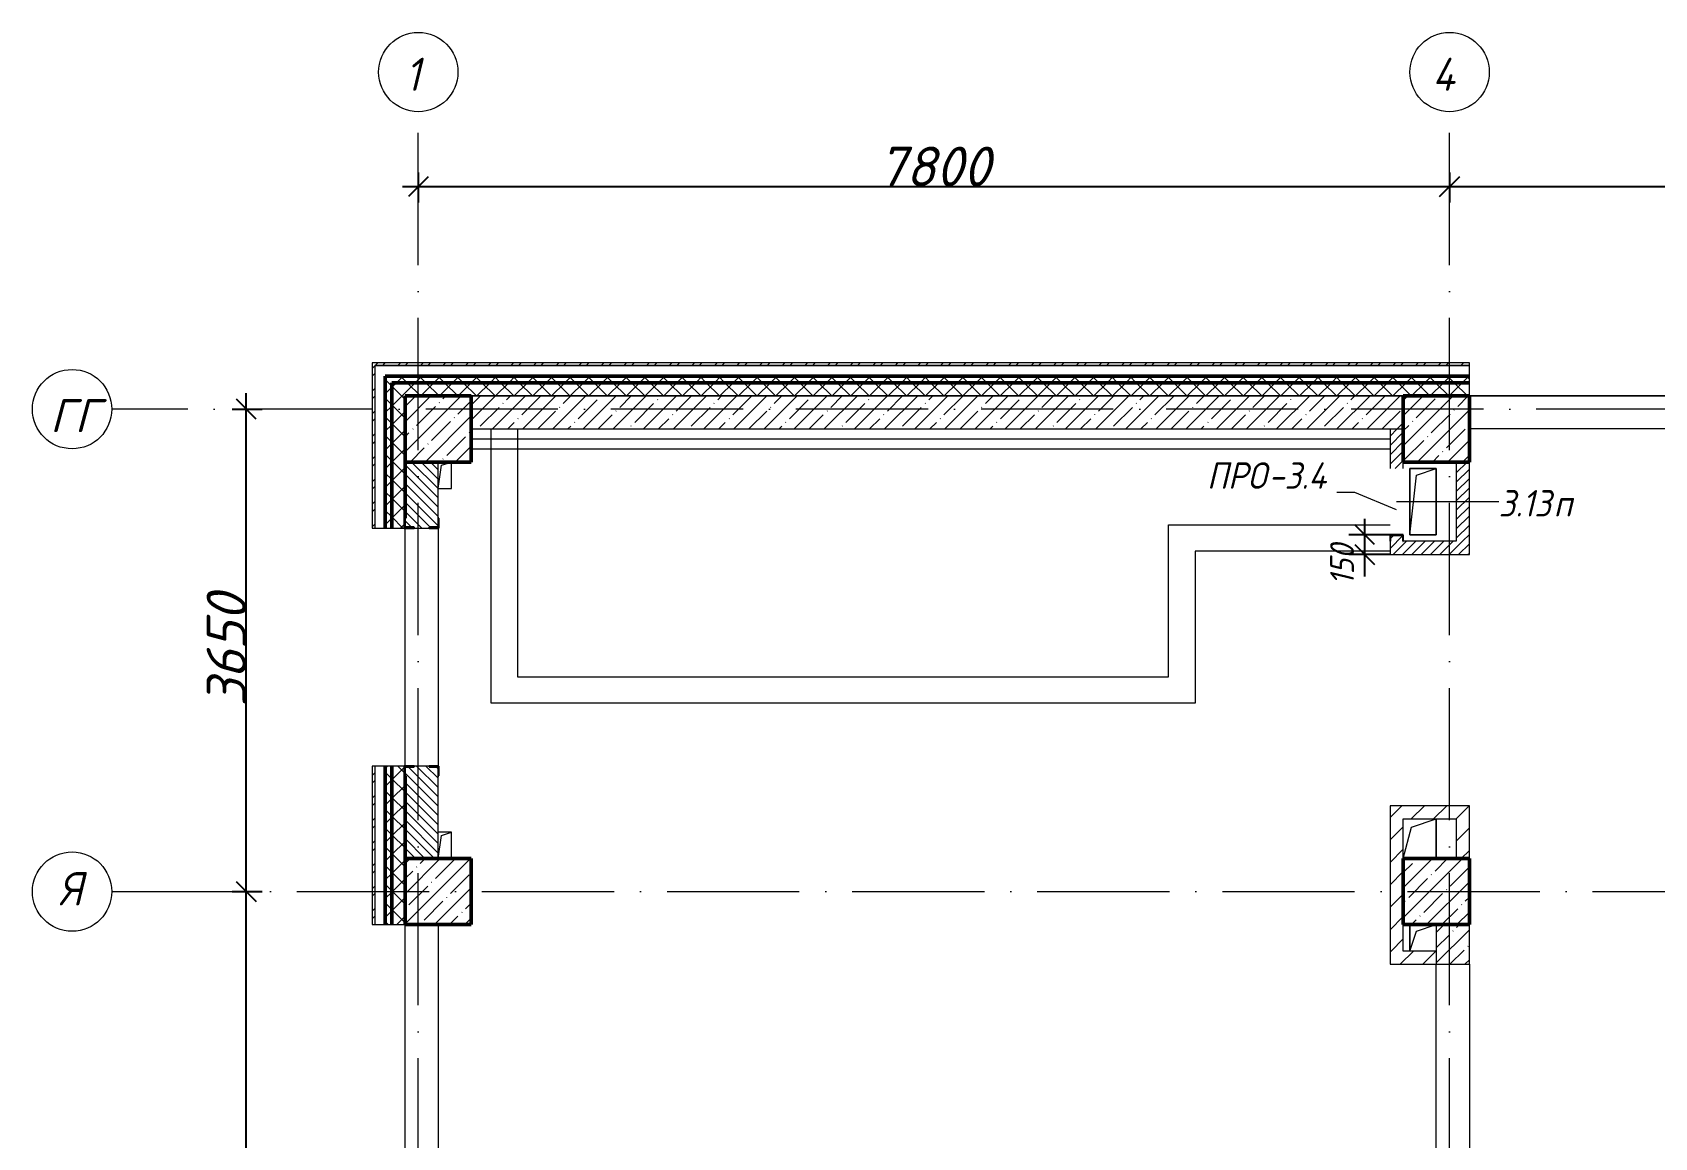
# Model space of a CAD drawing. Header units: millimetres. Extents: x -537608 to 253996, y -217170 to 186033.
# Drawn here: x -183954 to -171684, y 125304 to 133665 of the extents above; entities that cross this region are included whole.
import ezdxf

# ---------------------------------------------------------------- set-up
doc = ezdxf.new("R2010")
doc.units = ezdxf.units.MM
doc.linetypes.add('50_200_ШТРИХ_1Т_ш5_п1_п1_', pattern=[1400, 1000, -200, 0, -200])
for name, color, linetype, lineweight in [('A-____-____-DIMS', 7, 'Continuous', 9), ('A-DETL-____-OTLN-4', 7, 'Continuous', 18), ('A-FLOR-____-OTLN', 7, 'Continuous', 9), ('A-GENM-____-IDEN', 7, 'Continuous', 9), ('A-GENM-____-MCUT', 7, 'Continuous', 25), ('A-GENM-____-OTLN', 7, 'Continuous', 9), ('A-GENM-____-OTLN-1', 7, 'Continuous', 25), ('A-GLAZ-____-IDEN', 7, 'Continuous', 9), ('A-WALL-____-MCUT-1', 7, 'Continuous', 9), ('A-WALL-____-MCUT-2', 7, 'Continuous', 50), ('A-WALL-____-MCUT-3', 7, 'Continuous', 9), ('A-WALL-____-OTLN', 7, 'Continuous', 9), ('A-WALL-____-PATT-1', 7, 'Continuous', 9), ('A-WALL-FNSH-MCUT-1', 7, 'Continuous', 9), ('I-WALL-____-OTLN', 7, 'Continuous', 9), ('S-COLS-____-MCUT', 7, 'Continuous', 50), ('S-COLS-____-OTLN', 7, 'Continuous', 9), ('S-GRID-____-IDEN', 7, 'Continuous', 9), ('S-GRID-____-OTLN-1', 7, '50_200_ШТРИХ_1Т_ш5_п1_п1_', 9)]:
    doc.layers.add(name, color=color, linetype=linetype, lineweight=lineweight)
doc.styles.add('ISOCPEUR_I', font='isocpeui.ttf', dxfattribs={"height": 300})
doc.styles.add('ISOCPEUR_I_10', font='isocpeui.ttf', dxfattribs={"width": 0.9, "height": 180})
doc.styles.add('ISOCPEUR_I_9', font='isocpeui.ttf', dxfattribs={"width": 0.9, "height": 250})
doc.dimstyles.new('ISO-1_8_0_9К_СРЕДНИЙ_Кладочные_3', dxfattribs={"dimscale": 304.8, "dimtxt": 179.276612, "dimasz": 0.492126, "dimexe": 0.393701, "dimexo": 0, "dimgap": 0, "dimtad": 1, "dimdec": 3, "dimrnd": 0.001, "dimdsep": 46, "dimtxsty": 'ISOCPEUR_I_10', "dimblk1": 'OBLIQUE', "dimblk2": 'OBLIQUE', "dimsah": 1, "dimcen": 0.09, "dimdle": 0.393701, "dimazin": 0, "dimtfac": 1, "dimtdec": 4, "dimtix": 1, "dimtmove": 0, "dimatfit": 3, "dimfxl": 1, "dimtvp": 1, "dimtolj": 1, "dimtzin": 0, "dimarcsym": 2})
doc.dimstyles.new('ISO-2_5_0_9К_БОЛЬШОЙ_ОСИ', dxfattribs={"dimscale": 304.8, "dimtxt": 248.995294, "dimasz": 0.492126, "dimexe": 0.393701, "dimexo": 0, "dimgap": 0, "dimtad": 1, "dimdec": 0, "dimzin": 0, "dimdsep": 46, "dimtxsty": 'ISOCPEUR_I', "dimblk1": 'OBLIQUE', "dimblk2": 'OBLIQUE', "dimsah": 1, "dimcen": 0.09, "dimdle": 0.393701, "dimazin": 0, "dimtfac": 1, "dimtdec": 4, "dimtix": 1, "dimtmove": 0, "dimatfit": 3, "dimfxl": 1, "dimtvp": 1, "dimtolj": 1, "dimtzin": 0, "dimarcsym": 2})
pattern_1 = [(45, (-178684.97, 83184.24), (-70.71068, 70.71068), []), (135, (-178684.97, 83184.24), (-70.71068, -70.71068), [])]
pattern_2 = [(45, (-178684.97, 83184.237), (-35.35534, 35.35534), [])]
pattern_3 = [(45, (-178684.97, 83184.24), (-114.04925, 114.04925), []), (45, (-178570.92, 83184.24), (-114.04925, 114.04925), [201.612, -40.322, 3.353, -36.97])]
pattern_4 = [(45, (-178684.97, 83184.24), (-84.8528, 84.8528), [])]
pattern_5 = [(45, (-178684.97, 83184.24), (-85.53659, 85.53659), []), (45, (-178627.95, 83184.24), (-85.53659, 85.53659), [])]

# ---------------------------------------------------------------- blocks, each defined once
blk = doc.blocks.new('BSC_Колонна _Прямоугольная - 500х500-V45-АР1_План отверстий 3 этажа в осях 1-64_А-ГГ')
at = {"layer": 'S-COLS-____-OTLN'}
h = blk.add_hatch(dxfattribs=at)
h.set_pattern_fill('FP_82', color=256, style=0, pattern_type=2)
h.set_pattern_definition([(45, (2200, -47481.04), (-114.04925, 114.04925), []), (45, (2314.05, -47481.04), (-114.04925, 114.04925), [201.613, -40.323, 3.353, -36.97])])
h.paths.add_polyline_path([(-250, -250), (250, -250), (250, 250), (-250, 250)], flags=0)
at = {"layer": 'S-COLS-____-MCUT'}
for p, q in [((250, 250), (-250, 250)), ((-250, 250), (-250, -250)), ((250, -250), (250, 250)), ((-250, -250), (250, -250))]:
    blk.add_line(p, q, dxfattribs=at)
blk = doc.blocks.new('BSC_Колонна _Прямоугольная - 500х500-V46-АР1_План отверстий 3 этажа в осях 1-64_А-ГГ')
at = {"layer": 'S-COLS-____-OTLN'}
h = blk.add_hatch(dxfattribs=at)
h.set_pattern_fill('FP_83', color=256, style=0, pattern_type=2)
h.set_pattern_definition([(45, (-5350, -47481.04), (-114.04925, 114.04925), []), (45, (-5235.95, -47481.04), (-114.04925, 114.04925), [201.613, -40.323, 3.353, -36.97])])
h.paths.add_polyline_path([(-250, -250), (250, -250), (250, 250), (-250, 250)], flags=0)
at = {"layer": 'S-COLS-____-MCUT'}
for p, q in [((250, 250), (-250, 250)), ((-250, 250), (-250, -250)), ((250, -250), (250, 250)), ((-250, -250), (250, -250))]:
    blk.add_line(p, q, dxfattribs=at)
blk = doc.blocks.new('BSC_Колонна _Прямоугольная - 500х500-V55-АР1_План отверстий 3 этажа в осях 1-64_А-ГГ')
at = {"layer": 'S-COLS-____-OTLN'}
h = blk.add_hatch(dxfattribs=at)
h.set_pattern_fill('FP_92', color=256, style=0, pattern_type=2)
h.set_pattern_definition([(45, (2200, -43981.04), (-114.04925, 114.04925), []), (45, (2314.05, -43981.04), (-114.04925, 114.04925), [201.613, -40.323, 3.353, -36.97])])
h.paths.add_polyline_path([(-250, -250), (250, -250), (250, 250), (-250, 250), (-250, -245)], flags=0)
at = {"layer": 'S-COLS-____-MCUT'}
for p, q in [((250, 250), (-250, 250)), ((-250, 250), (-250, -250)), ((250, -250), (250, 250)), ((-250, -250), (250, -250))]:
    blk.add_line(p, q, dxfattribs=at)
blk = doc.blocks.new('BSC_Колонна _Прямоугольная - 500х500-V56-АР1_План отверстий 3 этажа в осях 1-64_А-ГГ')
at = {"layer": 'S-COLS-____-OTLN'}
h = blk.add_hatch(dxfattribs=at)
h.set_pattern_fill('FP_93', color=256, style=0, pattern_type=2)
h.set_pattern_definition([(45, (-5350, -43981.04), (-114.04925, 114.04925), []), (45, (-5235.95, -43981.04), (-114.04925, 114.04925), [201.613, -40.323, 3.353, -36.97])])
h.paths.add_polyline_path([(-250, -250), (250, -250), (250, 250), (-250, 250)], flags=0)
at = {"layer": 'S-COLS-____-MCUT'}
for p, q in [((250, 250), (-250, 250)), ((-250, 250), (-250, -250)), ((250, -250), (250, 250)), ((-250, -250), (250, -250))]:
    blk.add_line(p, q, dxfattribs=at)
blk = doc.blocks.new('Фахверк_СКБ_Уголок - 250_2700-27497298-АР1_План отверстий 3 этажа в осях 1-64_А-ГГ')
at = {"layer": 'A-GENM-____-MCUT'}
for p, q in [((200, 181), (125, 181)), ((125, 181), (125, 106)), ((131, 106), (131, 175)), ((131, 175), (200, 175)), ((200, 175), (200, 181)), ((125, 106), (131, 106)), ((131, -6), (125, -6)), ((125, -6), (125, -81)), ((125, -81), (200, -81)), ((131, -75), (131, -6)), ((200, -75), (131, -75)), ((200, -81), (200, -75))]:
    blk.add_line(p, q, dxfattribs=at)
blk = doc.blocks.new('154_Фахверк_СКБ_Швеллер - Тип_100_3960_зеркало-29769493-АР1_План отверстий 3 этажа в осях 1-64_А-ГГ')
at = {"layer": 'A-GENM-____-MCUT'}
for p, q in [((175, 50), (125, 50)), ((125, 50), (125, -50)), ((128, 47), (175, 47)), ((128, -47), (128, 47)), ((175, 47), (175, 50)), ((125, -50), (175, -50)), ((175, -47), (128, -47)), ((175, -50), (175, -47))]:
    blk.add_line(p, q, dxfattribs=at)
blk = doc.blocks.new('AR_Отверстие прямоугольное _в плите_ - AR_Отверстие прямоугольное _в плите_-V172-АР1_План отверстий 3 этажа в осях 1-64_А-ГГ')
at = {"layer": 'A-GENM-____-OTLN'}
for p, q in [((100, 250), (-100, 250)), ((-100, 250), (-100, -250)), ((-50, 200), (100, 250)), ((100, -250), (100, 250)), ((-100, -250), (-50, 200)), ((-100, -250), (100, -250))]:
    blk.add_line(p, q, dxfattribs=at)
blk = doc.blocks.new('AR_Отверстие прямоугольное _в плите_ - AR_Отверстие прямоугольное _в плите_-V185-АР1_План отверстий 3 этажа в осях 1-64_А-ГГ')
at = {"layer": 'A-GENM-____-OTLN'}
for p, q in [((50, 100), (-50, 100)), ((-50, -100), (-25, 75)), ((-25, 75), (50, 100)), ((50, -100), (50, 100))]:
    blk.add_line(p, q, dxfattribs=at)
blk = doc.blocks.new('AR_Отверстие прямоугольное _в плите_ - AR_Отверстие прямоугольное _в плите_-V200-АР1_План отверстий 3 этажа в осях 1-64_А-ГГ')
at = {"layer": 'A-GENM-____-OTLN'}
for p, q in [((-100, 100), (-100, -100)), ((-100, -100), (-50, 50)), ((-50, 50), (100, 100))]:
    blk.add_line(p, q, dxfattribs=at)
blk = doc.blocks.new('AR_Отверстие прямоугольное _в плите_ - AR_Отверстие прямоугольное _в плите_-V203-АР1_План отверстий 3 этажа в осях 1-64_А-ГГ')
at = {"layer": 'A-GENM-____-OTLN'}
for p, q in [((-63, 88), (125, 150)), ((125, -150), (125, 150)), ((-125, -150), (-63, 88))]:
    blk.add_line(p, q, dxfattribs=at)
blk = doc.blocks.new('AR_Отверстие прямоугольное _в плите_ - AR_Отверстие прямоугольное _в плите_-V213-АР1_План отверстий 3 этажа в осях 1-64_А-ГГ')
at = {"layer": 'A-GENM-____-OTLN'}
for p, q in [((-50, -100), (-25, 75)), ((-25, 75), (50, 100)), ((50, -100), (50, 100)), ((-50, -100), (50, -100))]:
    blk.add_line(p, q, dxfattribs=at)
blk = doc.blocks.new('Ось сетки - Круг_Ø6_00__ISO-2_5_0_9K_-25732049-АР1_План отверстий 3 этажа в осях 1-64_А-ГГ')
at = {"layer": 'S-GRID-____-IDEN'}
blk.add_circle((0, 0), 3, dxfattribs=at)
blk = doc.blocks.new('_Oblique')
at = {"color": 0, "linetype": 'ByBlock', "lineweight": -2}
blk.add_line((-0.5, -0.5), (0.5, 0.5), dxfattribs=at)
blk = doc.blocks.new('*D1113')
at = {"layer": 'A-____-____-DIMS', "color": 0, "lineweight": -2, "transparency": 16777216}
for p, q in [((-182336, 121545), (-182336, 127285)), ((-182442, 127165), (-182216, 127165)), ((-182442, 121665), (-182216, 121665))]:
    blk.add_line(p, q, dxfattribs=at)
at = {"layer": 'Defpoints', "color": 0, "transparency": 16777216}
for p in [(-182442, 127165), (-182336, 127165), (-182442, 121665)]:
    blk.add_point(p, dxfattribs=at)
at = {"layer": 'A-____-____-DIMS', "color": 0, "lineweight": -2, "transparency": 16777216, "xscale": 150, "yscale": 150, "zscale": 150}
for p, rotation in [((-182336, 127165), 90), ((-182336, 121665), 270)]:
    blk.add_blockref('_Oblique', p, dxfattribs=dict(at, rotation=rotation))
at = {"layer": 'A-____-____-DIMS', "color": 0, "transparency": 16777216, "insert": (-182486, 124415), "char_height": 300, "width": 758.48, "attachment_point": 5, "rotation": 90, "style": 'ISOCPEUR_I'}
blk.add_mtext('\\A1;5500', dxfattribs=at)
blk = doc.blocks.new('*D1114')
at = {"layer": 'A-____-____-DIMS', "color": 0, "lineweight": -2, "transparency": 16777216}
for p, q in [((-182336, 127045), (-182336, 130935)), ((-182442, 130815), (-182216, 130815)), ((-182442, 127165), (-182216, 127165))]:
    blk.add_line(p, q, dxfattribs=at)
at = {"layer": 'Defpoints', "color": 0, "transparency": 16777216}
for p in [(-182442, 130815), (-182336, 130815), (-182442, 127165)]:
    blk.add_point(p, dxfattribs=at)
at = {"layer": 'A-____-____-DIMS', "color": 0, "lineweight": -2, "transparency": 16777216, "xscale": 150, "yscale": 150, "zscale": 150}
for p, rotation in [((-182336, 130815), 90), ((-182336, 127165), 270)]:
    blk.add_blockref('_Oblique', p, dxfattribs=dict(at, rotation=rotation))
at = {"layer": 'A-____-____-DIMS', "color": 0, "transparency": 16777216, "insert": (-182486, 128990), "char_height": 300, "width": 758.48, "attachment_point": 5, "rotation": 90, "style": 'ISOCPEUR_I'}
blk.add_mtext('\\A1;3650', dxfattribs=at)
blk = doc.blocks.new('*D1089')
at = {"layer": 'A-____-____-DIMS', "color": 0, "lineweight": -2, "transparency": 16777216}
for p, q in [((-173877, 129985), (-173877, 129715)), ((-173657, 129865), (-173997, 129865)), ((-173685, 129715), (-173997, 129715)), ((-173877, 129715), (-173877, 129549))]:
    blk.add_line(p, q, dxfattribs=at)
at = {"layer": 'Defpoints', "color": 0, "transparency": 16777216}
for p in [(-173657, 129865), (-173877, 129715), (-173685, 129715)]:
    blk.add_point(p, dxfattribs=at)
at = {"layer": 'A-____-____-DIMS', "color": 0, "lineweight": -2, "transparency": 16777216, "xscale": 150, "yscale": 150, "zscale": 150}
for p, rotation in [((-173877, 129865), 90), ((-173877, 129715), 270)]:
    blk.add_blockref('_Oblique', p, dxfattribs=dict(at, rotation=rotation))
at = {"layer": 'A-____-____-DIMS', "color": 0, "transparency": 16777216, "insert": (-174138, 129484), "char_height": 180, "width": 368.21, "attachment_point": 1, "rotation": 90, "line_spacing_factor": 1.149209, "style": 'ISOCPEUR_I_10'}
blk.add_mtext('\\A1;150', dxfattribs=at)
blk = doc.blocks.new('*D1199')
at = {"layer": 'A-____-____-DIMS', "color": 0, "lineweight": -2, "transparency": 16777216}
for p, q in [((-181035, 132605), (-181035, 132379)), ((-173235, 132605), (-173235, 132379)), ((-181155, 132499), (-173115, 132499))]:
    blk.add_line(p, q, dxfattribs=at)
at = {"layer": 'Defpoints', "color": 0, "transparency": 16777216}
for p in [(-181035, 132605), (-173235, 132605), (-173235, 132499)]:
    blk.add_point(p, dxfattribs=at)
at = {"layer": 'A-____-____-DIMS', "color": 0, "lineweight": -2, "transparency": 16777216, "xscale": 150, "yscale": 150, "zscale": 150, "rotation": 180}
blk.add_blockref('_Oblique', (-181035, 132499), dxfattribs=at)
at = {"layer": 'A-____-____-DIMS', "color": 0, "lineweight": -2, "transparency": 16777216, "xscale": 150, "yscale": 150, "zscale": 150}
blk.add_blockref('_Oblique', (-173235, 132499), dxfattribs=at)
at = {"layer": 'A-____-____-DIMS', "color": 0, "transparency": 16777216, "insert": (-177135, 132651), "char_height": 300, "width": 758.48, "attachment_point": 5, "style": 'ISOCPEUR_I'}
blk.add_mtext('\\A1;7800', dxfattribs=at)
blk = doc.blocks.new('*D1200')
at = {"layer": 'A-____-____-DIMS', "color": 0, "lineweight": -2, "transparency": 16777216}
for p, q in [((-173235, 132605), (-173235, 132379)), ((-168835, 132605), (-168835, 132379)), ((-173355, 132499), (-168715, 132499))]:
    blk.add_line(p, q, dxfattribs=at)
at = {"layer": 'Defpoints', "color": 0, "transparency": 16777216}
for p in [(-173235, 132605), (-168835, 132605), (-168835, 132499)]:
    blk.add_point(p, dxfattribs=at)
at = {"layer": 'A-____-____-DIMS', "color": 0, "lineweight": -2, "transparency": 16777216, "xscale": 150, "yscale": 150, "zscale": 150, "rotation": 180}
blk.add_blockref('_Oblique', (-173235, 132499), dxfattribs=at)
at = {"layer": 'A-____-____-DIMS', "color": 0, "lineweight": -2, "transparency": 16777216, "xscale": 150, "yscale": 150, "zscale": 150}
blk.add_blockref('_Oblique', (-168835, 132499), dxfattribs=at)
at = {"layer": 'A-____-____-DIMS', "color": 0, "transparency": 16777216, "insert": (-171035, 132649), "char_height": 300, "width": 804.45, "attachment_point": 5, "style": 'ISOCPEUR_I'}
blk.add_mtext('\\A1;4400', dxfattribs=at)

msp = doc.modelspace()

# ---------------------------------------------------------------- hatches: boundary and pattern name
at = {"layer": 'A-WALL-____-PATT-1'}
h = msp.add_hatch(dxfattribs=at)
h.set_pattern_fill('FP_3', color=256, style=0, pattern_type=2)
h.set_pattern_definition(pattern_5)
h.paths.add_polyline_path([(-181364.9702, 115245.2788), (-181364.9702, 116265.2788), (-181384.9702, 116265.2788), (-181384.9702, 115245.2788)], flags=0)
h.paths.add_polyline_path([(-181384.9702, 118065.2788), (-181364.9702, 118065.2788), (-181364.9702, 119190.2788), (-181384.9702, 119190.2788), (-181384.9702, 118319.5052)], flags=0)
h.paths.add_polyline_path([(-181364.9702, 120990.2788), (-181364.9702, 122115.2788), (-181384.9702, 122115.2788), (-181384.9702, 120990.2788)], flags=0)
h.paths.add_polyline_path([(-181364.9702, 123915.2788), (-181364.9702, 125115.2788), (-181384.9702, 125115.2788), (-181384.9702, 123915.2788)], flags=0)
h.paths.add_polyline_path([(-181364.9702, 126915.2788), (-181364.9702, 128115.2788), (-181384.9702, 128115.2788), (-181384.9702, 126915.2788)], flags=0)
h.paths.add_polyline_path([(-181364.9702, 129915.2788), (-181364.9702, 131165.2788), (-181384.9702, 131165.2788), (-181384.9702, 129915.2788)], flags=0)
h = msp.add_hatch(dxfattribs=at)
h.set_pattern_fill('FP_3', color=256, style=0, pattern_type=2)
h.set_pattern_definition(pattern_5)
h.paths.add_polyline_path([(-154904.9702, 131145.2788), (-154904.9702, 131165.2788), (-163084.9702, 131165.2788), (-163084.9702, 131145.2788), (-157489.0756, 131145.2788)], flags=0)
h.paths.add_polyline_path([(-164084.9702, 131145.2788), (-164084.9702, 131165.2788), (-165284.9702, 131165.2788), (-165284.9702, 131145.2788), (-164558.9328, 131145.2788)], flags=0)
h.paths.add_polyline_path([(-167084.9702, 131145.2788), (-167084.9702, 131165.2788), (-171284.9702, 131165.2788), (-171284.9702, 131145.2788), (-168093.8614, 131145.2788)], flags=0)
h.paths.add_polyline_path([(-173084.9702, 131145.2788), (-173084.9702, 131165.2788), (-181364.9702, 131165.2788), (-181364.9702, 131145.2788), (-173396.2542, 131145.2788)], flags=0)
h = msp.add_hatch(dxfattribs=at)
h.set_pattern_fill('FP_1', color=256, style=0, pattern_type=2)
h.set_pattern_definition(pattern_1)
h.paths.add_polyline_path([(-181234.9702, 115415.2788), (-181234.9702, 116265.2788), (-181284.9702, 116265.2788), (-181284.9702, 115415.2788)], flags=0)
h.paths.add_polyline_path([(-181284.9702, 118065.2788), (-181234.9702, 118065.2788), (-181234.9702, 119190.2788), (-181284.9702, 119190.2788), (-181284.9702, 118319.5052)], flags=0)
h.paths.add_polyline_path([(-181234.9702, 120990.2788), (-181234.9702, 122115.2788), (-181284.9702, 122115.2788), (-181284.9702, 120990.2788)], flags=0)
h.paths.add_polyline_path([(-181284.9702, 123915.2788), (-181234.9702, 123915.2788), (-181234.9702, 125115.2788), (-181284.9702, 125115.2788)], flags=0)
h.paths.add_polyline_path([(-181234.9702, 126915.2788), (-181234.9702, 128115.2788), (-181284.9702, 128115.2788), (-181284.9702, 126915.2788)], flags=0)
h.paths.add_polyline_path([(-181234.9702, 129915.2788), (-181234.9702, 131065.2788), (-181284.9702, 131065.2788), (-181284.9702, 129915.2788)], flags=0)
h = msp.add_hatch(dxfattribs=at)
h.set_pattern_fill('FP_1', color=256, style=0, pattern_type=2)
h.set_pattern_definition(pattern_1)
h.paths.add_polyline_path([(-154904.9702, 131015.2788), (-154904.9702, 131065.2788), (-163084.9702, 131065.2788), (-163084.9702, 131015.2788), (-157489.0756, 131015.2788)], flags=0)
h.paths.add_polyline_path([(-164084.9702, 131015.2788), (-164084.9702, 131065.2788), (-165284.9702, 131065.2788), (-165284.9702, 131015.2788), (-164558.9328, 131015.2788)], flags=0)
h.paths.add_polyline_path([(-167084.9702, 131015.2788), (-167084.9702, 131065.2788), (-171284.9702, 131065.2788), (-171284.9702, 131015.2788), (-168093.8614, 131015.2788)], flags=0)
h.paths.add_polyline_path([(-173396.2542, 131015.2788), (-173084.9702, 131015.2788), (-173084.9702, 131065.2788), (-181234.9702, 131065.2788), (-181234.9702, 131015.2788), (-175163.7185, 131015.2788)], flags=0)
h = msp.add_hatch(dxfattribs=at)
h.set_pattern_fill('FP_1', color=256, style=0, pattern_type=2)
h.set_pattern_definition(pattern_1)
h.paths.add_polyline_path([(-181134.9702, 115415.2788), (-181134.9702, 116190.2788), (-181140.9702, 116190.2788), (-181140.9702, 116265.2788), (-181234.9702, 116265.2788), (-181234.9702, 115415.2788)], flags=0)
h.paths.add_polyline_path([(-181234.9702, 118065.2788), (-181140.9702, 118065.2788), (-181140.9702, 118140.2788), (-181134.9702, 118140.2788), (-181134.9702, 119115.2788), (-181140.9702, 119115.2788), (-181140.9702, 119190.2788), (-181234.9702, 119190.2788), (-181234.9702, 118319.5052)], flags=0)
h.paths.add_polyline_path([(-181234.9702, 120990.2788), (-181140.9702, 120990.2788), (-181140.9702, 121065.2788), (-181134.9702, 121065.2788), (-181134.9702, 122040.2788), (-181140.9702, 122040.2788), (-181140.9702, 122115.2788), (-181234.9702, 122115.2788), (-181234.9702, 120996.2788)], flags=0)
h.paths.add_polyline_path([(-181234.9702, 123915.2788), (-181140.9702, 123915.2788), (-181140.9702, 123990.2788), (-181134.9702, 123990.2788), (-181134.9702, 125040.2788), (-181140.9702, 125040.2788), (-181140.9702, 125115.2788), (-181234.9702, 125115.2788), (-181234.9702, 123921.2788)], flags=0)
h.paths.add_polyline_path([(-181234.9702, 126915.2788), (-181134.9702, 126915.2788), (-181134.9702, 128040.2788), (-181140.9702, 128040.2788), (-181140.9702, 128115.2788), (-181234.9702, 128115.2788), (-181234.9702, 126919.8089)], flags=0)
h.paths.add_polyline_path([(-181234.9702, 129915.2788), (-181140.9702, 129915.2788), (-181140.9702, 129990.2788), (-181134.9702, 129990.2788), (-181134.9702, 131015.2788), (-181234.9702, 131015.2788), (-181234.9702, 130359.9304)], flags=0)
h = msp.add_hatch(dxfattribs=at)
h.set_pattern_fill('FP_1', color=256, style=0, pattern_type=2)
h.set_pattern_definition(pattern_1)
h.paths.add_polyline_path([(-154984.9702, 130915.2788), (-154904.9702, 130915.2788), (-154904.9702, 131015.2788), (-163084.9702, 131015.2788), (-163084.9702, 130915.2788), (-155034.9702, 130915.2788)], flags=0)
h.paths.add_polyline_path([(-164084.9702, 130915.2788), (-164084.9702, 131015.2788), (-165284.9702, 131015.2788), (-165284.9702, 130921.2788), (-165209.9702, 130921.2788), (-165209.9702, 130915.2788), (-164558.9328, 130915.2788)], flags=0)
h.paths.add_polyline_path([(-167159.9702, 130915.2788), (-167159.9702, 130921.2788), (-167084.9702, 130921.2788), (-167084.9702, 131015.2788), (-171284.9702, 131015.2788), (-171284.9702, 130921.2788), (-171209.9702, 130921.2788), (-171209.9702, 130915.2788), (-168093.8614, 130915.2788)], flags=0)
h.paths.add_polyline_path([(-173084.9702, 130915.2788), (-173084.9702, 131015.2788), (-181134.9702, 131015.2788), (-181134.9702, 130915.2788), (-173396.2542, 130915.2788)], flags=0)
h = msp.add_hatch(dxfattribs=at)
h.set_pattern_fill('FP_38', color=256, style=0, pattern_type=2)
h.set_pattern_definition(pattern_3)
h.paths.add_polyline_path([(-173584.9702, 130665.2788), (-173584.9702, 130915.2788), (-180634.9702, 130915.2788), (-180634.9702, 130665.2788), (-175163.7185, 130665.2788)], flags=0)
h = msp.add_hatch(dxfattribs=at)
h.set_pattern_fill('FP_5', color=256, style=0, pattern_type=2)
h.set_pattern_definition(pattern_2)
h.paths.add_polyline_path([(-173684.9702, 129715.2788), (-173584.9702, 129715.2788), (-173584.9702, 129815.2788), (-173587.9702, 129815.2788), (-173587.9702, 129862.2788), (-173681.9702, 129862.2788), (-173681.9702, 129815.2788), (-173684.9702, 129815.2788)], flags=0)
h.paths.add_polyline_path([(-173649.6761, 130365.2788), (-173584.9702, 130365.2788), (-173584.9702, 130665.2788), (-173684.9702, 130665.2788), (-173684.9702, 130365.2788)], flags=0)
h = msp.add_hatch(dxfattribs=at)
h.set_pattern_fill('FP_6', color=256, style=0, pattern_type=2)
h.set_pattern_definition([(135, (-178684.97, 83184.237), (-35.35534, -35.35534), [])])
h.paths.add_polyline_path([(-180884.9702, 127415.2788), (-180884.9702, 128109.2788), (-180953.9702, 128109.2788), (-180953.9702, 128115.2788), (-181065.9702, 128115.2788), (-181065.9702, 128109.2788), (-181134.9702, 128109.2788), (-181134.9702, 127415.2788)], flags=0)
h.paths.add_polyline_path([(-180953.9702, 129915.2788), (-180953.9702, 129921.2788), (-180884.9702, 129921.2788), (-180884.9702, 130415.2788), (-181134.9702, 130415.2788), (-181134.9702, 129921.2788), (-181065.9702, 129921.2788), (-181065.9702, 129915.2788)], flags=0)
h = msp.add_hatch(dxfattribs=at)
h.set_pattern_fill('FP_5', color=256, style=0, pattern_type=2)
h.set_pattern_definition(pattern_2)
h.paths.add_polyline_path([(-173084.9702, 129815.2788), (-173084.9702, 130415.2788), (-173184.9702, 130415.2788), (-173184.9702, 129815.2788)], flags=0)
h = msp.add_hatch(dxfattribs=at)
h.set_pattern_fill('FP_5', color=256, style=0, pattern_type=2)
h.set_pattern_definition(pattern_2)
h.paths.add_polyline_path([(-173584.9702, 129715.2788), (-173084.9702, 129715.2788), (-173084.9702, 129815.2788), (-173584.9702, 129815.2788)], flags=0)
h = msp.add_hatch(dxfattribs=at)
h.set_pattern_fill('FP_4', color=256, style=0, pattern_type=2)
h.set_pattern_definition(pattern_4)
h.paths.add_polyline_path([(-173684.9702, 126715.2788), (-173584.9702, 126715.2788), (-173584.9702, 127815.2788), (-173684.9702, 127815.2788), (-173684.9702, 126915.2788)], flags=0)
h = msp.add_hatch(dxfattribs=at)
h.set_pattern_fill('FP_4', color=256, style=0, pattern_type=2)
h.set_pattern_definition(pattern_4)
h.paths.add_polyline_path([(-173184.9702, 127715.2788), (-173184.9702, 127815.2788), (-173584.9702, 127815.2788), (-173584.9702, 127715.2788)], flags=0)
h = msp.add_hatch(dxfattribs=at)
h.set_pattern_fill('FP_4', color=256, style=0, pattern_type=2)
h.set_pattern_definition(pattern_4)
h.paths.add_polyline_path([(-173084.9702, 127415.2788), (-173084.9702, 127815.2788), (-173184.9702, 127815.2788), (-173184.9702, 127415.2788)], flags=0)
h = msp.add_hatch(dxfattribs=at)
h.set_pattern_fill('FP_38', color=256, style=0, pattern_type=2)
h.set_pattern_definition(pattern_3)
h.paths.add_polyline_path([(-173334.9702, 121915.2788), (-173084.9702, 121915.2788), (-173084.9702, 124765.2788), (-173334.9702, 124765.2788)], flags=0)
h.paths.add_polyline_path([(-173084.9702, 126615.2788), (-173084.9702, 126915.2788), (-173334.9702, 126915.2788), (-173334.9702, 126615.2788)], flags=0)
h = msp.add_hatch(dxfattribs=at)
h.set_pattern_fill('FP_4', color=256, style=0, pattern_type=2)
h.set_pattern_definition(pattern_4)
h.paths.add_polyline_path([(-173334.9702, 126615.2788), (-173334.9702, 126715.2788), (-173684.9702, 126715.2788), (-173684.9702, 126615.2788)], flags=0)

# ---------------------------------------------------------------- linework, layer by layer
at = {"layer": 'A-DETL-____-OTLN-4'}
for p, q in [((-180634.9702, 130590.2788), (-173684.9702, 130590.2788)), ((-180634.9702, 130515.2788), (-173684.9702, 130515.2788))]:
    msp.add_line(p, q, dxfattribs=at)
at = {"layer": 'A-FLOR-____-OTLN'}
for p, q in [((-173534.9702, 130365.2788), (-173334.9702, 130365.2788)), ((-173534.9702, 129865.2788), (-173534.9702, 130365.2788)), ((-173334.9702, 130365.2788), (-173334.9702, 129865.2788)), ((-173334.9702, 129865.2788), (-173534.9702, 129865.2788)), ((-173334.9702, 127715.2788), (-173334.9702, 127415.2788)), ((-173534.9702, 126715.2788), (-173534.9702, 126915.2788))]:
    msp.add_line(p, q, dxfattribs=at)
at = {"layer": 'A-GENM-____-IDEN'}
for p, q in [((-173950.5508, 130185.6296), (-174087.1283, 130185.6296)), ((-173634.9702, 130052.5193), (-173950.5508, 130185.6296))]:
    msp.add_line(p, q, dxfattribs=at)
at = {"layer": 'A-GLAZ-____-IDEN'}
msp.add_line((-173634.9702, 130115.2788), (-172863.399, 130115.353), dxfattribs=at)
at = {"layer": 'A-WALL-____-MCUT-1'}
for p, q in [((-173584.9702, 130915.2788), (-180634.9702, 130915.2788)), ((-180634.9702, 130665.2788), (-173584.9702, 130665.2788)), ((-173334.9702, 126915.2788), (-173334.9702, 126615.2788)), ((-173084.9702, 126615.2788), (-173084.9702, 126915.2788)), ((-173334.9702, 126615.2788), (-173084.9702, 126615.2788))]:
    msp.add_line(p, q, dxfattribs=at)
at = {"layer": 'A-WALL-____-MCUT-2'}
for p, q in [((-181284.9702, 129915.2788), (-181284.9702, 131065.2788)), ((-173084.9702, 131065.2788), (-181284.9702, 131065.2788)), ((-181234.9702, 131015.2788), (-173084.9702, 131015.2788)), ((-181234.9702, 129915.2788), (-181234.9702, 131015.2788)), ((-181134.9702, 130415.2788), (-181134.9702, 129990.2788)), ((-181284.9702, 126915.2788), (-181284.9702, 128115.2788)), ((-181234.9702, 126915.2788), (-181234.9702, 128115.2788)), ((-181134.9702, 128040.2788), (-181134.9702, 127415.2788))]:
    msp.add_line(p, q, dxfattribs=at)
at = {"layer": 'A-WALL-____-MCUT-3'}
for p, q in [((-173084.9702, 131145.2788), (-181364.9702, 131145.2788)), ((-181364.9702, 131145.2788), (-181364.9702, 129915.2788)), ((-173084.9702, 130915.2788), (-173084.9702, 131145.2788)), ((-180634.9702, 130915.2788), (-173584.9702, 130915.2788)), ((-180884.9702, 129990.2788), (-180884.9702, 130415.2788)), ((-181364.9702, 129915.2788), (-181140.9702, 129915.2788)), ((-181065.9702, 129915.2788), (-180953.9702, 129915.2788)), ((-181140.9702, 128115.2788), (-181364.9702, 128115.2788)), ((-181364.9702, 128115.2788), (-181364.9702, 126915.2788)), ((-180953.9702, 128115.2788), (-181065.9702, 128115.2788)), ((-180884.9702, 127415.2788), (-180884.9702, 128040.2788)), ((-181364.9702, 126915.2788), (-181134.9702, 126915.2788))]:
    msp.add_line(p, q, dxfattribs=at)
at = {"layer": 'A-WALL-____-OTLN'}
for p, q in [((-171284.9702, 130915.2788), (-173084.9702, 130915.2788)), ((-173084.9702, 130915.2788), (-171284.9702, 130915.2788)), ((-171284.9702, 130665.2788), (-173084.9702, 130665.2788)), ((-181134.9702, 128115.2788), (-181134.9702, 129915.2788)), ((-180884.9702, 129915.2788), (-180884.9702, 128115.2788)), ((-181134.9702, 125115.2788), (-181134.9702, 126915.2788)), ((-180884.9702, 126915.2788), (-180884.9702, 125115.2788)), ((-173334.9702, 124765.2788), (-173334.9702, 126615.2788)), ((-173084.9702, 126615.2788), (-173084.9702, 124765.2788))]:
    msp.add_line(p, q, dxfattribs=at)
at = {"layer": 'A-WALL-FNSH-MCUT-1'}
for p, q in [((-181384.9702, 131165.2788), (-181384.9702, 129915.2788)), ((-173084.9702, 131165.2788), (-181384.9702, 131165.2788)), ((-173084.9702, 131145.2788), (-173084.9702, 131165.2788)), ((-181364.9702, 131145.2788), (-173084.9702, 131145.2788)), ((-173684.9702, 130665.2788), (-173684.9702, 130365.2788)), ((-173584.9702, 130365.2788), (-173584.9702, 130415.2788)), ((-173184.9702, 130415.2788), (-173184.9702, 129815.2788)), ((-173084.9702, 129715.2788), (-173084.9702, 130415.2788)), ((-181384.9702, 129915.2788), (-181364.9702, 129915.2788)), ((-173684.9702, 129815.2788), (-173684.9702, 129715.2788)), ((-173184.9702, 129815.2788), (-173584.9702, 129815.2788)), ((-173684.9702, 129715.2788), (-173084.9702, 129715.2788)), ((-181384.9702, 128115.2788), (-181384.9702, 126915.2788)), ((-181364.9702, 128115.2788), (-181384.9702, 128115.2788)), ((-173684.9702, 127815.2788), (-173684.9702, 126615.2788)), ((-173084.9702, 127815.2788), (-173684.9702, 127815.2788)), ((-173084.9702, 127415.2788), (-173084.9702, 127815.2788)), ((-173584.9702, 127415.2788), (-173584.9702, 127715.2788)), ((-173584.9702, 127715.2788), (-173184.9702, 127715.2788)), ((-173184.9702, 127715.2788), (-173184.9702, 127415.2788)), ((-181384.9702, 126915.2788), (-181364.9702, 126915.2788)), ((-173584.9702, 126715.2788), (-173584.9702, 126915.2788)), ((-173334.9702, 126715.2788), (-173584.9702, 126715.2788)), ((-173684.9702, 126615.2788), (-173334.9702, 126615.2788))]:
    msp.add_line(p, q, dxfattribs=at)
at = {"layer": 'I-WALL-____-OTLN'}
for p, q in [((-180484.9702, 128590.2788), (-180484.9702, 130665.2788)), ((-180284.9702, 130665.2788), (-180284.9702, 128790.2788)), ((-175359.9702, 129940.2788), (-173684.9702, 129940.2788)), ((-175359.9702, 128790.2788), (-175359.9702, 129940.2788)), ((-173684.9702, 129740.2788), (-175159.9702, 129740.2788)), ((-175159.9702, 129740.2788), (-175159.9702, 128590.2788)), ((-180284.9702, 128790.2788), (-175359.9702, 128790.2788)), ((-175159.9702, 128590.2788), (-180484.9702, 128590.2788))]:
    msp.add_line(p, q, dxfattribs=at)
at = {"layer": 'S-GRID-____-OTLN-1'}
for p, q in [((-181034.9702, 78701.6305), (-181034.9702, 133065.1964)), ((-173234.9702, 78701.6305), (-173234.9702, 133065.1964)), ((-151977.231, 130815.2788), (-183353.7404, 130815.2788)), ((-183353.7404, 127165.2788), (-151977.231, 127165.2788))]:
    msp.add_line(p, q, dxfattribs=at)

# ---------------------------------------------------------------- block references
at = {"layer": 'A-GENM-____-OTLN'}
for name, p in [('AR_Отверстие прямоугольное _в плите_ - AR_Отверстие прямоугольное _в плите_-V213-АР1_План отверстий 3 этажа в осях 1-64_А-ГГ', (-180834.9768, 130315.2788)), ('AR_Отверстие прямоугольное _в плите_ - AR_Отверстие прямоугольное _в плите_-V172-АР1_План отверстий 3 этажа в осях 1-64_А-ГГ', (-173434.9702, 130115.2788)), ('AR_Отверстие прямоугольное _в плите_ - AR_Отверстие прямоугольное _в плите_-V185-АР1_План отверстий 3 этажа в осях 1-64_А-ГГ', (-180834.9768, 127515.3098)), ('AR_Отверстие прямоугольное _в плите_ - AR_Отверстие прямоугольное _в плите_-V203-АР1_План отверстий 3 этажа в осях 1-64_А-ГГ', (-173459.9702, 127565.2788)), ('AR_Отверстие прямоугольное _в плите_ - AR_Отверстие прямоугольное _в плите_-V200-АР1_План отверстий 3 этажа в осях 1-64_А-ГГ', (-173434.9702, 126815.2788))]:
    msp.add_blockref(name, p, dxfattribs=at)
at = {"layer": 'A-GENM-____-OTLN-1'}
for name, p, rotation in [('Фахверк_СКБ_Уголок - 250_2700-27497298-АР1_План отверстий 3 этажа в осях 1-64_А-ГГ', (-180959.9702, 129790.2788), 89.99999999999991), ('154_Фахверк_СКБ_Швеллер - Тип_100_3960_зеркало-29769493-АР1_План отверстий 3 этажа в осях 1-64_А-ГГ', (-173634.9702, 129990.2788), 269.9999999999998), ('Фахверк_СКБ_Уголок - 250_2700-27497298-АР1_План отверстий 3 этажа в осях 1-64_А-ГГ', (-181059.9702, 128240.2788), 269.9999999999999)]:
    msp.add_blockref(name, p, dxfattribs=dict(at, rotation=rotation))
at = {"layer": 'S-COLS-____-OTLN'}
for name, p in [('BSC_Колонна _Прямоугольная - 500х500-V45-АР1_План отверстий 3 этажа в осях 1-64_А-ГГ', (-180884.9702, 130665.2788)), ('BSC_Колонна _Прямоугольная - 500х500-V46-АР1_План отверстий 3 этажа в осях 1-64_А-ГГ', (-173334.9702, 130665.2788)), ('BSC_Колонна _Прямоугольная - 500х500-V55-АР1_План отверстий 3 этажа в осях 1-64_А-ГГ', (-180884.9702, 127165.2788)), ('BSC_Колонна _Прямоугольная - 500х500-V56-АР1_План отверстий 3 этажа в осях 1-64_А-ГГ', (-173334.9702, 127165.2788))]:
    msp.add_blockref(name, p, dxfattribs=at)
at = {"layer": 'S-GRID-____-IDEN', "xscale": 99.99999999999993, "yscale": 99.99999999999993, "zscale": 99.99999999999993}
for p in [(-181034.9702, 133365.1964), (-173234.9702, 133365.1964)]:
    msp.add_blockref('Ось сетки - Круг_Ø6_00__ISO-2_5_0_9K_-25732049-АР1_План отверстий 3 этажа в осях 1-64_А-ГГ', p, dxfattribs=at)
for p, rotation in [((-183653.7404, 130815.2788), 89.9999999999998), ((-183653.7404, 127165.2788), 269.9999999999995)]:
    msp.add_blockref('Ось сетки - Круг_Ø6_00__ISO-2_5_0_9K_-25732049-АР1_План отверстий 3 этажа в осях 1-64_А-ГГ', p, dxfattribs=dict(at, rotation=rotation))

# ---------------------------------------------------------------- texts
at = {"layer": 'A-GENM-____-IDEN', "char_height": 200, "attachment_point": 1, "style": 'ISOCPEUR_I_9'}
for s, insert, width in [('ПРО', (-175069.685, 130412.7457), 562.784625), ('-3.4', (-174605.3412, 130412.7457), 577.215)]:
    msp.add_mtext(s, dxfattribs=dict(at, insert=insert, width=width))
at = {"layer": 'A-GLAZ-____-IDEN', "char_height": 200, "attachment_point": 1, "style": 'ISOCPEUR_I_9'}
for s, insert, width in [('3.13', (-172863.399, 130202.9676), 505.063125), ('\\fISOCPEUR|b0|i1|c204|p34|;\\W.9;п', (-172446.6803, 130202.9676), 158.734125)]:
    msp.add_mtext(s, dxfattribs=dict(at, insert=insert, width=width))
at = {"layer": 'S-GRID-____-IDEN', "char_height": 250, "attachment_point": 1, "style": 'ISOCPEUR_I'}
for s, insert, width in [('\\fISOCPEUR|b0|i1|c204|p34|;\\W.9;1', (-181132.7985, 133473.9711), 144.30375), ('\\fISOCPEUR|b0|i1|c204|p34|;\\W.9;4', (-173365.6485, 133473.9711), 223.670812), ('ГГ', (-183820.8109, 130891.3547), 404.0505), ('\\fISOCPEUR|b0|i1|c204|p34|;\\W.9;Я', (-183751.7199, 127311.9113), 223.670812)]:
    msp.add_mtext(s, dxfattribs=dict(at, insert=insert, width=width))

# ---------------------------------------------------------------- dimensions: what is measured, and where the dimension line sits
at = {"layer": 'A-____-____-DIMS'}
for base, p1, p2, override, picture, middle in [((-173234.9702, 132499.0211), (-181034.9702, 132605.0871), (-173234.9702, 132605.0871), {"dimpost": '<>', "dimfxl": 7800}, '*D1199', (-177134.9702, 132650.9529)), ((-168834.9702, 132499.0211), (-173234.9702, 132605.0871), (-168834.9702, 132605.0871), {"dimpost": '<>', "dimfxl": 4400}, '*D1200', (-171034.9702, 132649.0211))]:
    dim = msp.add_linear_dim(base=base, p1=p1, p2=p2, dimstyle='ISO-2_5_0_9К_БОЛЬШОЙ_ОСИ', override=override, dxfattribs=at)
    dim.commit()
    dim.dimension.update_dxf_attribs({"geometry": picture, "text_midpoint": middle})
for base, p1, p2, override, picture, middle in [((-182336.3658, 130815.2788), (-182442.4318, 127165.2788), (-182442.4318, 130815.2788), {"dimpost": '<>', "dimfxl": 3650}, '*D1114', (-182486.3658, 128990.2788)), ((-182336.3658, 127165.2788), (-182442.4318, 121665.2788), (-182442.4318, 127165.2788), {"dimpost": '<>', "dimfxl": 5500}, '*D1113', (-182486.3658, 124415.2788))]:
    dim = msp.add_linear_dim(base=base, p1=p1, p2=p2, angle=90, dimstyle='ISO-2_5_0_9К_БОЛЬШОЙ_ОСИ', override=override, dxfattribs=at)
    dim.commit()
    dim.dimension.update_dxf_attribs({"geometry": picture, "text_midpoint": middle})
dim = msp.add_linear_dim(base=(-173877.3521, 129715.2788), p1=(-173656.8249, 129865.2788), p2=(-173684.9702, 129715.2788), angle=90, dimstyle='ISO-1_8_0_9К_СРЕДНИЙ_Кладочные_3', override={"dimpost": '<>', "dimfxl": 152.617682}, dxfattribs=at)
dim.commit()
dim.dimension.update_dxf_attribs({"geometry": '*D1089', "text_midpoint": (-174017.6294, 129548.5303), "dimtype": 160, "text_rotation": 90})

doc.saveas('drawing.dxf')
